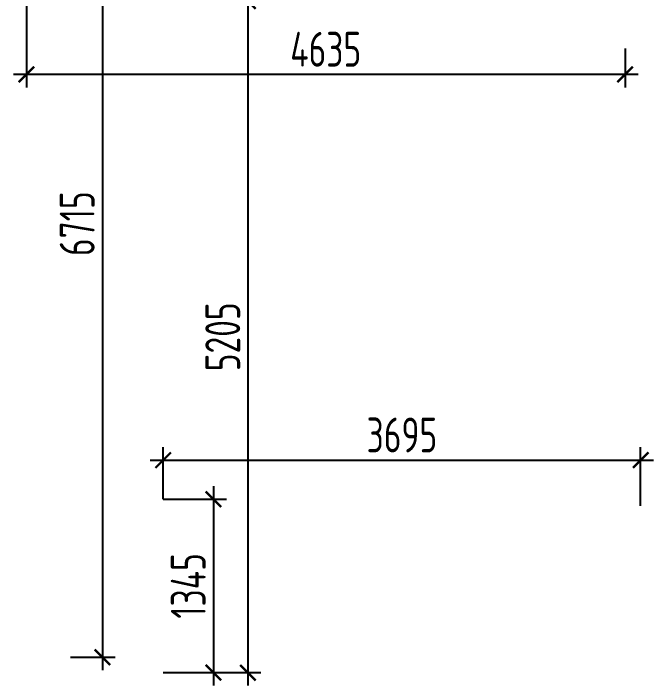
# Model space of a CAD drawing. Header units: millimetres. Extents: x -350007 to 536090, y -888 to 198380.
# Drawn here: x 483739 to 488694, y 61436 to 66642 of the extents above; entities that cross this region are included whole.
import ezdxf

# ---------------------------------------------------------------- set-up
doc = ezdxf.new("R2010")
doc.units = ezdxf.units.MM
doc.layers.add('АР_Размеры нов.', color=15, linetype='Continuous', lineweight=0)
doc.styles.add('ISOCPEUR', font='isocpeur.ttf', dxfattribs={"width": 0.7})
doc.dimstyles.new('R_100', dxfattribs={"dimtxt": 270, "dimasz": 120, "dimexe": 100, "dimexo": 0, "dimgap": 60, "dimtad": 1, "dimdec": 0, "dimrnd": 5, "dimzin": 0, "dimdsep": 46, "dimtxsty": 'ISOCPEUR', "dimblk": 'ARCHTICK', "dimcen": 0, "dimdle": 100, "dimclrd": 256, "dimclre": 256, "dimclrt": 256, "dimadec": 0, "dimazin": 0, "dimtfac": 2, "dimtdec": 0, "dimtofl": 0, "dimtmove": 1, "dimatfit": 3, "dimfxl": 1, "dimtvp": 3, "dimtolj": 1, "dimtzin": 0, "dimarcsym": 0})

# ---------------------------------------------------------------- blocks, each defined once
blk = doc.blocks.new('_ArchTick')
at = {"color": 0, "linetype": 'ByBlock', "const_width": 0.15}
blk.add_lwpolyline([(-0.5, -0.5), (0.5, 0.5)], dxfattribs=at)
blk = doc.blocks.new('*D3410')
at = {"layer": 'Defpoints', "color": 0, "transparency": 16777216}
for p in [(483838.6, 68370.7), (484180.1, 61655.7), (484426.9, 61655.7)]:
    blk.add_point(p, dxfattribs=at)
at = {"layer": 'АР_Размеры нов.', "lineweight": -2, "transparency": 16777216}
for p, q in [((484426.9, 68470.7), (484426.9, 61555.7)), ((483838.6, 68370.7), (484526.9, 68370.7)), ((484180.1, 61655.7), (484526.9, 61655.7))]:
    blk.add_line(p, q, dxfattribs=at)
at = {"layer": 'АР_Размеры нов.', "lineweight": -2, "transparency": 16777216, "xscale": 120, "yscale": 120, "zscale": 120}
for p, rotation in [((484426.9, 68370.7), 90), ((484426.9, 61655.7), 270)]:
    blk.add_blockref('_ArchTick', p, dxfattribs=dict(at, rotation=rotation))
at = {"layer": 'АР_Размеры нов.', "transparency": 16777216, "insert": (484231.9, 65013.2), "char_height": 270, "attachment_point": 5, "rotation": 90, "style": 'ISOCPEUR'}
blk.add_mtext('\\A1;6715', dxfattribs=at)
blk = doc.blocks.new('*D3411')
at = {"layer": 'Defpoints', "color": 0, "transparency": 16777216}
for p in [(483838.6, 68370.7), (488474.3, 66368.9), (483838.6, 66169.2)]:
    blk.add_point(p, dxfattribs=at)
at = {"layer": 'АР_Размеры нов.', "lineweight": -2, "transparency": 16777216}
for p, q in [((483838.6, 68370.7), (483838.6, 66069.2)), ((488474.3, 66368.9), (488474.3, 66069.2)), ((488574.3, 66169.2), (483738.6, 66169.2))]:
    blk.add_line(p, q, dxfattribs=at)
at = {"layer": 'АР_Размеры нов.', "lineweight": -2, "transparency": 16777216, "xscale": 120, "yscale": 120, "zscale": 120, "rotation": 180}
blk.add_blockref('_ArchTick', (483838.6, 66169.2), dxfattribs=at)
at = {"layer": 'АР_Размеры нов.', "lineweight": -2, "transparency": 16777216, "xscale": 120, "yscale": 120, "zscale": 120}
blk.add_blockref('_ArchTick', (488474.3, 66169.2), dxfattribs=at)
at = {"layer": 'АР_Размеры нов.', "transparency": 16777216, "insert": (486156.4, 66364.2), "char_height": 270, "attachment_point": 5, "style": 'ISOCPEUR'}
blk.add_mtext('\\A1;4635', dxfattribs=at)
blk = doc.blocks.new('*D4226')
at = {"layer": 'Defpoints', "color": 0, "transparency": 16777216}
for p in [(484719.3, 66738.2), (485209, 61535.7), (485554, 61535.7)]:
    blk.add_point(p, dxfattribs=at)
at = {"layer": 'АР_Размеры нов.', "lineweight": -2, "transparency": 16777216}
for p, q in [((485554, 66838.2), (485554, 61435.7)), ((484719.3, 66738.2), (485654, 66738.2)), ((485209, 61535.7), (485654, 61535.7))]:
    blk.add_line(p, q, dxfattribs=at)
at = {"layer": 'АР_Размеры нов.', "lineweight": -2, "transparency": 16777216, "xscale": 120, "yscale": 120, "zscale": 120}
for p, rotation in [((485554, 66738.2), 90), ((485554, 61535.7), 270)]:
    blk.add_blockref('_ArchTick', p, dxfattribs=dict(at, rotation=rotation))
at = {"layer": 'АР_Размеры нов.', "transparency": 16777216, "insert": (485359, 64136.9), "char_height": 270, "attachment_point": 5, "rotation": 90, "style": 'ISOCPEUR'}
blk.add_mtext('\\A1;5205', dxfattribs=at)
blk = doc.blocks.new('*D4227')
at = {"layer": 'Defpoints', "color": 0, "transparency": 16777216}
for p in [(488594.3, 63181.7), (484897.9, 62879.4), (488594.3, 62827.2)]:
    blk.add_point(p, dxfattribs=at)
at = {"layer": 'АР_Размеры нов.', "lineweight": -2, "transparency": 16777216}
for p, q in [((484897.9, 62879.4), (484897.9, 63281.7)), ((488594.3, 62827.2), (488594.3, 63281.7)), ((484797.9, 63181.7), (488694.3, 63181.7))]:
    blk.add_line(p, q, dxfattribs=at)
at = {"layer": 'АР_Размеры нов.', "lineweight": -2, "transparency": 16777216, "xscale": 120, "yscale": 120, "zscale": 120, "rotation": 180}
blk.add_blockref('_ArchTick', (484897.9, 63181.7), dxfattribs=at)
at = {"layer": 'АР_Размеры нов.', "lineweight": -2, "transparency": 16777216, "xscale": 120, "yscale": 120, "zscale": 120}
blk.add_blockref('_ArchTick', (488594.3, 63181.7), dxfattribs=at)
at = {"layer": 'АР_Размеры нов.', "transparency": 16777216, "insert": (486746.1, 63376.7), "char_height": 270, "attachment_point": 5, "style": 'ISOCPEUR'}
blk.add_mtext('\\A1;3695', dxfattribs=at)
blk = doc.blocks.new('*D4228')
at = {"layer": 'Defpoints', "color": 0, "transparency": 16777216}
for p in [(484897.9, 62879.4), (484897.9, 61535.7), (485286.8, 61535.7)]:
    blk.add_point(p, dxfattribs=at)
at = {"layer": 'АР_Размеры нов.', "lineweight": -2, "transparency": 16777216}
for p, q in [((485286.8, 62979.4), (485286.8, 61435.7)), ((484897.9, 62879.4), (485386.8, 62879.4)), ((484897.9, 61535.7), (485386.8, 61535.7))]:
    blk.add_line(p, q, dxfattribs=at)
at = {"layer": 'АР_Размеры нов.', "lineweight": -2, "transparency": 16777216, "xscale": 120, "yscale": 120, "zscale": 120}
for p, rotation in [((485286.8, 62879.4), 90), ((485286.8, 61535.7), 270)]:
    blk.add_blockref('_ArchTick', p, dxfattribs=dict(at, rotation=rotation))
at = {"layer": 'АР_Размеры нов.', "transparency": 16777216, "insert": (485091.8, 62207.5), "char_height": 270, "attachment_point": 5, "rotation": 90, "style": 'ISOCPEUR'}
blk.add_mtext('\\A1;1345', dxfattribs=at)

msp = doc.modelspace()

# ---------------------------------------------------------------- dimensions: what is measured, and where the dimension line sits
at = {"layer": 'АР_Размеры нов.'}
for base, p1, p2, picture, middle in [((484426.9, 61655.7), (483838.6, 68370.7), (484180.1, 61655.7), '*D3410', (484231.9, 65013.2)), ((485554.0082, 61535.6815), (484719.2555, 66738.1825), (485208.9671, 61535.6815), '*D4226', (485359.0082, 64136.932)), ((485286.8, 61535.7), (484897.9, 62879.4), (484897.9, 61535.7), '*D4228', (485091.8, 62207.5))]:
    dim = msp.add_linear_dim(base=base, p1=p1, p2=p2, angle=90, dimstyle='R_100', override={"dimpost": '\\X'}, dxfattribs=at)
    dim.commit()
    dim.dimension.update_dxf_attribs({"geometry": picture, "text_midpoint": middle})
for base, p1, p2, picture, middle in [((483838.6, 66169.2), (488474.3, 66368.9), (483838.6, 68370.7), '*D3411', (486156.4, 66364.2)), ((488594.3, 63181.7), (484897.9, 62879.4), (488594.3, 62827.2), '*D4227', (486746.1, 63376.7))]:
    dim = msp.add_linear_dim(base=base, p1=p1, p2=p2, dimstyle='R_100', override={"dimpost": '\\X'}, dxfattribs=at)
    dim.commit()
    dim.dimension.update_dxf_attribs({"geometry": picture, "text_midpoint": middle})

doc.saveas('drawing.dxf')
